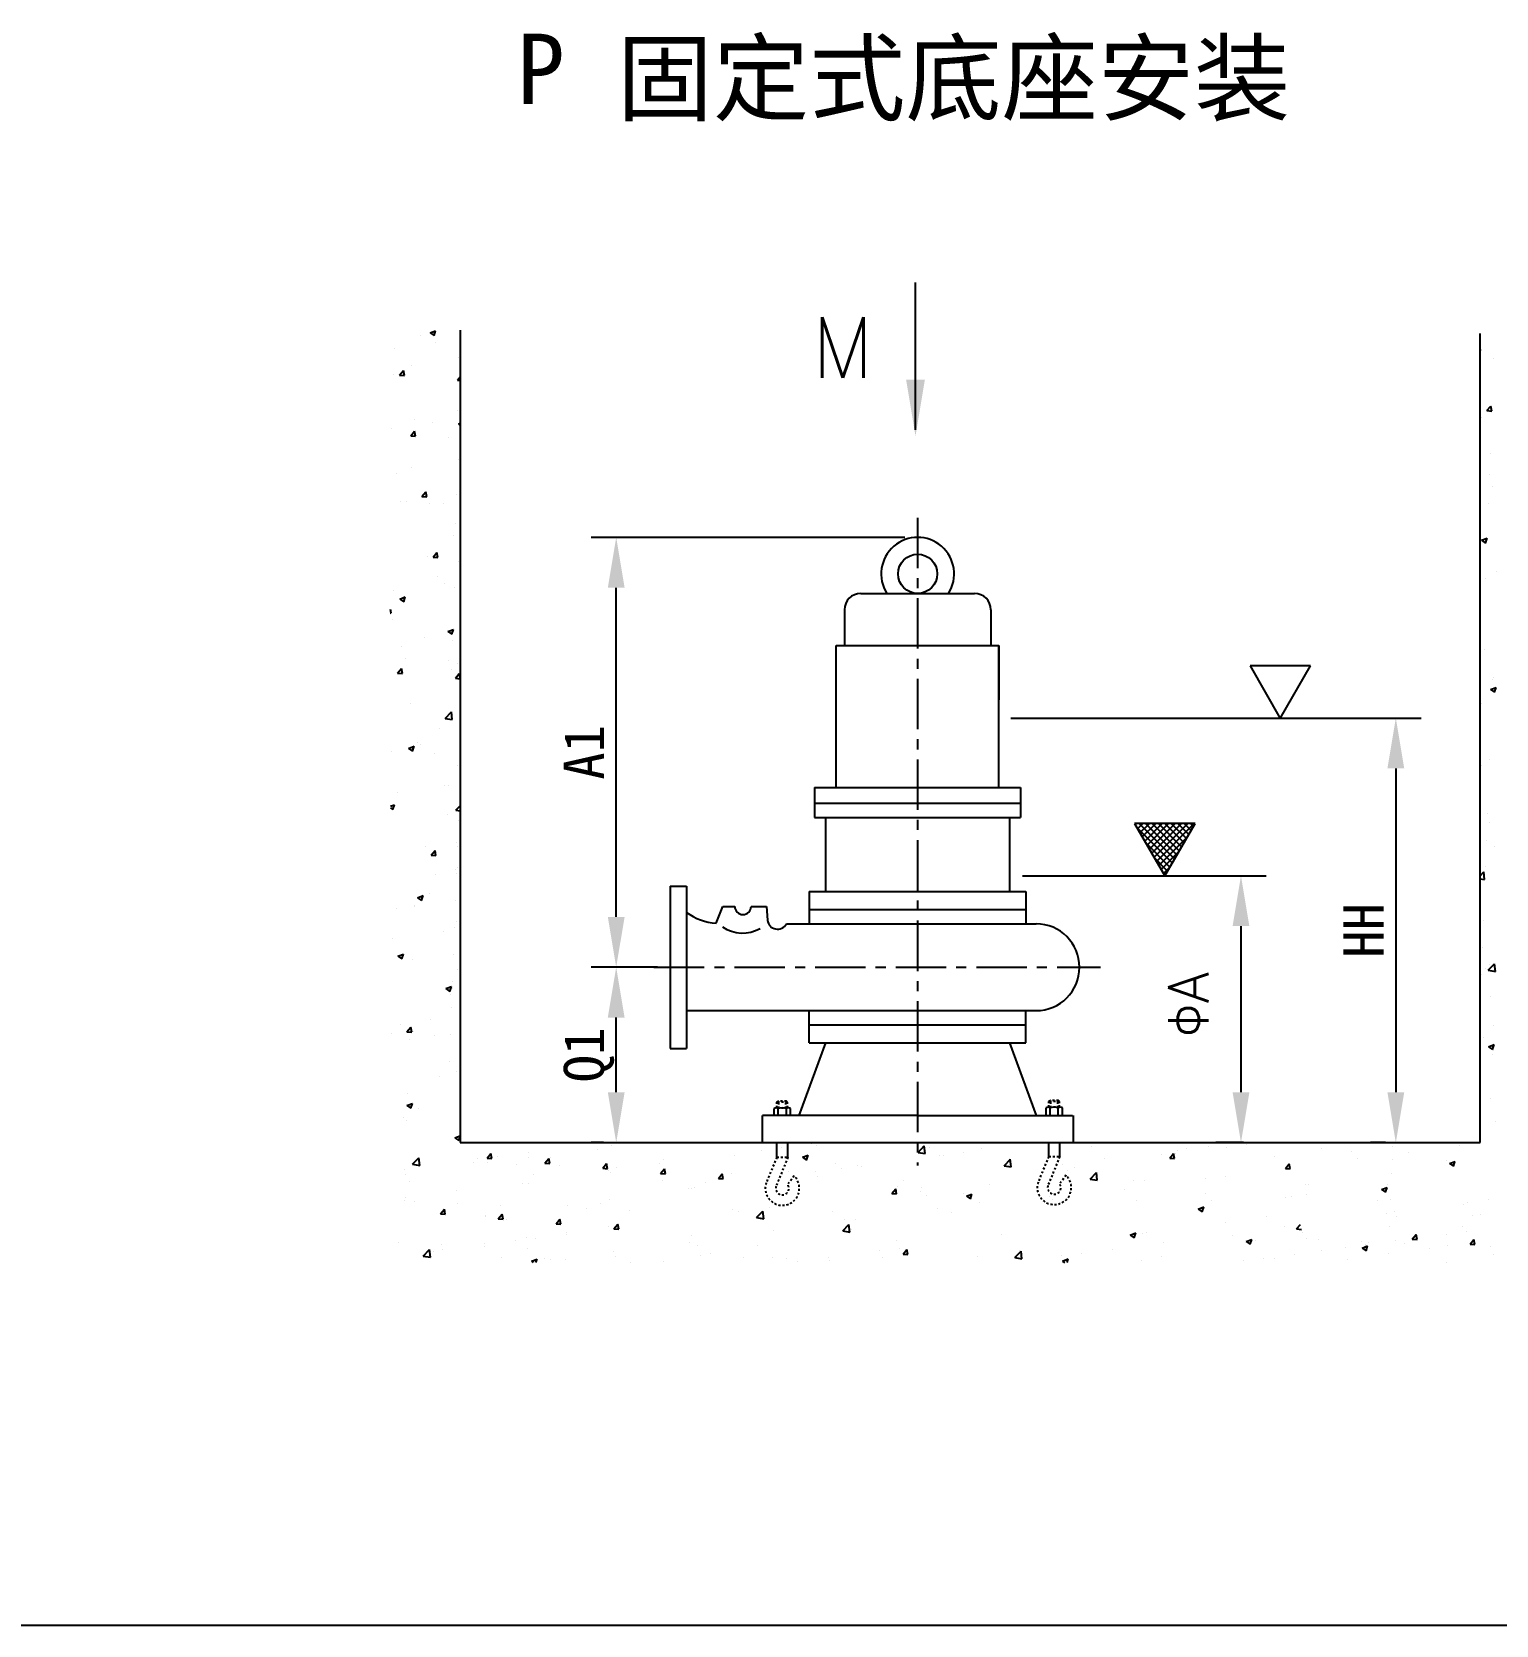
# Model space of a CAD drawing. Extents: x 1620 to 2878, y -792 to 791.
# Drawn here: x 1723.4 to 1796, y 343.7 to 422.8 of the extents above; entities that cross this region are included whole.
import ezdxf
from ezdxf.enums import TextEntityAlignment as Align

# ---------------------------------------------------------------- set-up
doc = ezdxf.new("R2010")
doc.units = 0
doc.header["$MEASUREMENT"] = 0
doc.linetypes.add('CENTERX2', pattern=[4, 2.5, -0.5, 0.5, -0.5])
doc.linetypes.add('DASHEDX2', pattern=[1.5, 1, -0.5])
doc.layers.get('0').update_dxf_attribs({"linetype": 'CONTINUOUS'})
doc.layers.get('DEFPOINTS').update_dxf_attribs({"linetype": 'CONTINUOUS'})
for name, color, linetype in [('1', 7, 'CONTINUOUS'), ('2', 1, 'CONTINUOUS'), ('3', 2, 'DASHEDX2'), ('5', 4, 'CENTERX2'), ('7', 1, 'CONTINUOUS')]:
    doc.layers.add(name, color=color, linetype=linetype)
doc.styles.add('HZTXT', font='txt.shx', dxfattribs={"bigfont": 'hztxt.shx'})
doc.styles.get("Standard").update_dxf_attribs({"font": 'SimSun.ttf', "width": 0.6})
doc.dimstyles.get("Standard").update_dxf_attribs({"dimtxt": 0.18, "dimasz": 0.18, "dimexe": 0.18, "dimexo": 0.0625, "dimgap": 0.09, "dimtad": 0, "dimtih": 1, "dimtoh": 1, "dimdec": 4, "dimzin": 0, "dimdsep": 46, "dimtxsty": 'Standard', "dimcen": 0.09, "dimadec": 0, "dimazin": 0, "dimtfac": 1, "dimtdec": 4, "dimtofl": 0, "dimtmove": 0, "dimatfit": 3, "dimfxl": 0, "dimtolj": 1, "dimtzin": 0, "dimarcsym": 0})

# ---------------------------------------------------------------- blocks, each defined once
blk = doc.blocks.new('A$C300C200E')
at = {"layer": '3', "color": 2, "linetype": 'Continuous'}
for p, q in [((8.5, 88.7), (8.5, 95.6)), ((12.5, 88.7), (12.5, 95.6)), ((20.5, 88.7), (20.5, 95.6)), ((24.5, 88.7), (24.5, 95.6)), ((278.4, 89.4), (278.4, 96.3)), ((282.4, 89.4), (282.4, 96.3)), ((290.4, 89.4), (290.4, 96.3)), ((294.4, 89.4), (294.4, 96.3))]:
    blk.add_line(p, q, dxfattribs=at)
at = {"layer": '3', "color": 2}
for p, q in [((11.2, 101.8), (12.4, 103)), ((21.8, 101.8), (11.2, 101.8)), ((11.2, 96.1), (11.2, 101.8)), ((21.8, 96.1), (11.2, 96.1)), ((20.6, 103), (12.4, 103)), ((13.1, 95.7), (13.1, 103)), ((20, 95.7), (20, 103)), ((21.8, 101.8), (20.6, 103)), ((21.8, 96.1), (21.8, 101.8)), ((281.1, 102.5), (282.3, 103.7)), ((291.7, 102.5), (281.1, 102.5)), ((281.1, 96.8), (281.1, 102.5)), ((291.7, 96.8), (281.1, 96.8)), ((290.5, 103.7), (282.3, 103.7)), ((282.9, 96.4), (282.9, 103.7)), ((289.8, 96.4), (289.8, 103.7)), ((291.7, 102.5), (290.5, 103.7)), ((291.7, 96.8), (291.7, 102.5))]:
    blk.add_line(p, q, dxfattribs=at)
at = {"layer": '3', "color": 2, "linetype": 'Continuous', "ltscale": 0.5}
for p, q in [((11.1, 47.2), (11.1, 61.8)), ((22, 47.2), (22, 61.8)), ((280.9, 47.9), (280.9, 62.5)), ((291.8, 47.9), (291.8, 62.5))]:
    blk.add_line(p, q, dxfattribs=at)
at = {"layer": '3', "color": 2, "ltscale": 0.5}
for p, q in [((280.9, 47.9), (270.3, 22.4)), ((291.8, 47.9), (280.1, 19.2)), ((280.9, 47.9), (291.8, 47.9)), ((11.1, 47.2), (0.4, 21.7)), ((22, 47.2), (10.3, 18.5)), ((11.1, 47.2), (22, 47.2)), ((28.2, 28.7), (21.9, 20.2)), ((298, 29.4), (291.8, 20.9))]:
    blk.add_line(p, q, dxfattribs=at)
at = {"layer": '3', "color": 2, "linetype": 'Continuous'}
for centre, radius, start, end in [((10.5, 92.5), 3.68, 57.1328, 122.8672), ((16.5, 82.4), 13.8, 73, 107), ((22.5, 92.5), 3.68, 57.1328, 122.8672), ((280.4, 93.2), 3.68, 57.1328, 122.8672), ((286.4, 83.1), 13.8, 73, 107), ((292.4, 93.2), 3.68, 57.1328, 122.8672)]:
    blk.add_arc(centre, radius, start, end, dxfattribs=at)
at = {"layer": '3', "color": 2, "ltscale": 0.5}
for centre, radius, end in [((16.5, 16.4), 16.9, 46.4582), ((16.5, 16.4), 6.57, 35.0438), ((286.4, 17.1), 16.9, 46.4582), ((286.4, 17.1), 6.57, 35.0438)]:
    blk.add_arc(centre, radius, 161.8693, end, dxfattribs=at)
blk = doc.blocks.new('*D367')
at = {"layer": '2', "color": 0, "lineweight": -2}
for p, q in [((1766.708, 397.719), (1751.13, 397.719)), ((1752.38, 378.883), (1752.38, 395.219)), ((1754.434, 376.383), (1751.13, 376.383))]:
    blk.add_line(p, q, dxfattribs=at)
at = {"layer": '2', "color": 0}
for points in [[(1751.963, 395.219), (1752.797, 395.219), (1752.38, 397.719)], [(1751.963, 378.883), (1752.797, 378.883), (1752.38, 376.383)]]:
    blk.add_solid(points, dxfattribs=at)
at = {"layer": 'DEFPOINTS', "color": 0}
for p in [(1752.38, 397.719), (1767.333, 397.719), (1755.059, 376.383)]:
    blk.add_point(p, dxfattribs=at)
blk = doc.blocks.new('*D368')
at = {"layer": '2', "color": 0, "lineweight": -2}
for p, q in [((1753.628, 376.383), (1751.13, 376.383)), ((1752.38, 370.179), (1752.38, 373.883)), ((1751.755, 367.679), (1751.13, 367.679))]:
    blk.add_line(p, q, dxfattribs=at)
at = {"layer": '2', "color": 0}
for points in [[(1751.963, 373.883), (1752.797, 373.883), (1752.38, 376.383)], [(1751.963, 370.179), (1752.797, 370.179), (1752.38, 367.679)]]:
    blk.add_solid(points, dxfattribs=at)
at = {"layer": 'DEFPOINTS', "color": 0}
for p in [(1752.38, 376.383), (1754.253, 376.383), (1752.38, 367.679)]:
    blk.add_point(p, dxfattribs=at)
blk = doc.blocks.new('A$C3E72475A')
at = {"layer": '2'}
h = blk.add_hatch(dxfattribs=at)
h.set_pattern_fill('ANSI37', color=256, scale=36, style=0)
h.set_pattern_definition([(45, (2024.0684, 8012.158), (-3.1819805, 3.1819805), []), (135, (2024.0684, 8012.158), (-3.1819805, -3.1819805), [])])
h.paths.add_polyline_path([(60, 52), (0, 52), (30, 0)])
for p, q in [((60, 52), (0, 52)), ((0, 52), (30, 0)), ((30, 0), (60, 52))]:
    blk.add_line(p, q, dxfattribs=at)
blk = doc.blocks.new('A$C0EF043DF')
at = {"layer": '7'}
blk.add_blockref('A$C3E72475A', (0, 0), dxfattribs=at)
blk = doc.blocks.new('A$C2C7963D8')
at = {"layer": '7'}
blk.add_blockref('A$C0EF043DF', (0, 0), dxfattribs=at)
blk = doc.blocks.new('*D369')
at = {"layer": '2', "color": 0, "lineweight": -2}
for p, q in [((1771.958, 388.748), (1792.316, 388.748)), ((1791.066, 386.248), (1791.066, 370.179)), ((1790.554, 367.679), (1789.816, 367.679))]:
    blk.add_line(p, q, dxfattribs=at)
at = {"layer": '2', "color": 0}
for points in [[(1790.649, 386.248), (1791.483, 386.248), (1791.066, 388.748)], [(1790.649, 370.179), (1791.483, 370.179), (1791.066, 367.679)]]:
    blk.add_solid(points, dxfattribs=at)
at = {"layer": 'DEFPOINTS', "color": 0}
for p in [(1771.333, 388.748), (1791.066, 367.679), (1791.179, 367.679)]:
    blk.add_point(p, dxfattribs=at)
blk = doc.blocks.new('*D370')
at = {"layer": '2', "color": 0, "lineweight": -2}
for p, q in [((1772.549, 380.924), (1784.632, 380.924)), ((1783.382, 378.424), (1783.382, 370.179)), ((1783.506, 367.679), (1782.132, 367.679))]:
    blk.add_line(p, q, dxfattribs=at)
at = {"layer": '2', "color": 0}
for points in [[(1782.965, 378.424), (1783.799, 378.424), (1783.382, 380.924)], [(1782.965, 370.179), (1783.799, 370.179), (1783.382, 367.679)]]:
    blk.add_solid(points, dxfattribs=at)
at = {"layer": 'DEFPOINTS', "color": 0}
for p in [(1771.924, 380.924), (1783.382, 367.679), (1784.131, 367.679)]:
    blk.add_point(p, dxfattribs=at)
blk = doc.blocks.new('A$C64E24ADA')
at = {"layer": '1', "color": 7}
for p, q in [((8.11, 25.98), (64.9, 25.98)), ((0, 17.87), (0, 0)), ((73.01, 17.87), (73.01, 0))]:
    blk.add_line(p, q, dxfattribs=at)
blk.add_circle((36.51, 35.77), 9.79, dxfattribs=at)
for centre, radius, start, end in [((36.51, 35.77), 18.18, 327.43345, 212.56655), ((8.11, 17.87), 8.11, 90, 180), ((64.9, 17.87), 8.11, 360, 90)]:
    blk.add_arc(centre, radius, start, end, dxfattribs=at)

msp = doc.modelspace()

# ---------------------------------------------------------------- linework, layer by layer
msp.add_line((1619.57085, 343.72929), (1916.57085, 343.72929))
at = {"layer": '1'}
for p, q in [((1742.67489, 407.74986), (1742.67489, 407.74986)), ((1743.14073, 407.86925), (1743.4208, 407.97676)), ((1743.14073, 407.86925), (1743.3397, 407.73504)), ((1743.33953, 407.73505), (1743.42064, 407.97676)), ((1743.40847, 407.39948), (1743.40847, 407.39948)), ((1741.35472, 407.11784), (1741.35472, 407.11784)), ((1744.55514, 406.65263), (1744.55514, 406.65263)), ((1795.26859, 406.99725), (1795.24795, 407.10915)), ((1795.24795, 406.9991), (1795.26875, 406.99728)), ((1795.90631, 406.61011), (1795.90631, 406.61011)), ((1741.30608, 405.78626), (1741.30608, 405.78626)), ((1741.6279, 405.76982), (1741.82074, 405.99964)), ((1741.6279, 405.76982), (1741.86699, 405.74891)), ((1741.86683, 405.74891), (1741.82058, 405.99965)), ((1742.22239, 406.25221), (1742.22239, 406.25221)), ((1744.49694, 405.51882), (1744.63748, 405.6863)), ((1744.49694, 405.51882), (1744.63748, 405.50652)), ((1795.58467, 404.00943), (1795.77751, 404.23924)), ((1795.82359, 403.98848), (1795.77734, 404.23921)), ((1742.37575, 403.5737), (1742.37575, 403.5737)), ((1743.26255, 403.40475), (1743.26255, 403.40475)), ((1744.52733, 404.0295), (1744.52733, 404.0295)), ((1744.5551, 403.35817), (1744.63748, 403.3898)), ((1744.5551, 403.35817), (1744.63748, 403.3026)), ((1795.31669, 403.65426), (1795.31669, 403.65426)), ((1795.58467, 404.00943), (1795.82376, 403.98851)), ((1741.2088, 403.12311), (1741.2088, 403.12311)), ((1742.18291, 402.76106), (1742.37574, 402.99087)), ((1742.18291, 402.76106), (1742.42199, 402.74014)), ((1742.42183, 402.74015), (1742.37558, 402.99088)), ((1744.05842, 402.66243), (1744.05842, 402.66243)), ((1795.77428, 401.86424), (1795.77428, 401.86424)), ((1742.2106, 401.18704), (1742.2106, 401.18704)), ((1744.54334, 401.58746), (1744.54334, 401.58746)), ((1741.49122, 400.88534), (1741.49122, 400.88534)), ((1795.73833, 400.83155), (1795.73833, 400.83155)), ((1795.84014, 400.26637), (1795.84014, 400.26637)), ((1741.66069, 399.50521), (1741.66069, 399.50521)), ((1741.95387, 399.50714), (1741.95387, 399.50714)), ((1742.73791, 399.75229), (1742.93075, 399.9821)), ((1742.73791, 399.75229), (1742.977, 399.73137)), ((1742.97683, 399.73138), (1742.93058, 399.98211)), ((1742.95258, 399.95229), (1742.95258, 399.95229)), ((1743.11663, 399.41003), (1743.11663, 399.41003)), ((1743.79597, 399.41499), (1743.79597, 399.41499)), ((1744.48007, 399.83972), (1744.48007, 399.83972)), ((1795.68741, 399.38573), (1795.68741, 399.38573)), ((1744.29207, 397.82883), (1744.29207, 397.82883)), ((1744.42915, 398.3939), (1744.42915, 398.3939)), ((1795.31849, 397.57441), (1795.59857, 397.68192)), ((1795.31849, 397.57441), (1795.51746, 397.44021)), ((1795.51729, 397.44017), (1795.5984, 397.68189)), ((1743.01935, 396.74688), (1743.01935, 396.74688)), ((1743.29292, 396.74352), (1743.48575, 396.97333)), ((1743.29292, 396.74352), (1743.532, 396.7226)), ((1743.37687, 396.81626), (1743.37687, 396.81626)), ((1743.53183, 396.72261), (1743.48558, 396.97334)), ((1744.53155, 396.5223), (1744.53155, 396.5223)), ((1743.51313, 395.78485), (1743.51313, 395.78485)), ((1743.83952, 395.43805), (1743.83952, 395.43805)), ((1795.53902, 395.66357), (1795.53902, 395.66357)), ((1796.03925, 396.01438), (1796.03925, 396.01438)), ((1741.32323, 395.10678), (1741.32323, 395.10678)), ((1741.63531, 394.65637), (1741.91539, 394.76388)), ((1741.63531, 394.65637), (1741.83428, 394.52216)), ((1741.83411, 394.52217), (1741.91521, 394.76389)), ((1744.35652, 395.24755), (1744.35652, 395.24755)), ((1741.2178, 393.96485), (1741.18702, 394.1317)), ((1741.18702, 393.96755), (1741.21797, 393.96484)), ((1741.27232, 393.66096), (1741.27232, 393.66096)), ((1744.02294, 393.0459), (1744.30301, 393.15341)), ((1744.02294, 393.0459), (1744.22191, 392.91169)), ((1744.22173, 392.91169), (1744.30284, 393.15341)), ((1741.73497, 392.28276), (1741.73497, 392.28276)), ((1742.87343, 392.75215), (1742.87343, 392.75215)), ((1744.26117, 392.61534), (1744.26117, 392.61534)), ((1741.93838, 391.70763), (1741.93838, 391.70763)), ((1744.07367, 391.61742), (1744.07367, 391.61742)), ((1744.51975, 391.45713), (1744.51975, 391.45713)), ((1795.46851, 392.16136), (1795.46851, 392.16136)), ((1741.53389, 390.97699), (1741.72672, 391.2068)), ((1741.53389, 390.97699), (1741.77297, 390.95607)), ((1741.7728, 390.95608), (1741.72655, 391.20681)), ((1744.21025, 391.16953), (1744.21025, 391.16953)), ((1744.40293, 390.72598), (1744.59576, 390.95579)), ((1744.40293, 390.72598), (1744.63748, 390.70546)), ((1744.63748, 390.7287), (1744.59559, 390.9558)), ((1795.84469, 390.68808), (1795.84469, 390.68808)), ((1795.93116, 390.78315), (1795.93116, 390.78315)), ((1795.7596, 390.16274), (1796.03967, 390.27025)), ((1795.7596, 390.16274), (1795.95857, 390.02853)), ((1795.81655, 390.13604), (1795.81655, 390.13604)), ((1795.95839, 390.0285), (1796.0395, 390.27021)), ((1742.15661, 389.46005), (1742.15661, 389.46005)), ((1795.32063, 389.45215), (1795.32063, 389.45215)), ((1743.89064, 388.73578), (1744.20219, 389.06049)), ((1743.89064, 388.73578), (1744.24639, 388.68061)), ((1744.24621, 388.68064), (1744.20201, 389.06052)), ((1742.49893, 387.5402), (1742.49893, 387.5402)), ((1743.62062, 388.21368), (1743.62062, 388.21368)), ((1741.20703, 387.09312), (1741.20703, 387.09312)), ((1742.07642, 387.24469), (1742.35649, 387.35221)), ((1742.07642, 387.24469), (1742.27539, 387.11049)), ((1742.27521, 387.1105), (1742.35631, 387.35221)), ((1742.67887, 387.42585), (1742.67887, 387.42585)), ((1743.34232, 387.0029), (1743.34232, 387.0029)), ((1744.63422, 387.44998), (1744.63422, 387.44998)), ((1744.50796, 386.39197), (1744.50796, 386.39197)), ((1795.30053, 386.38279), (1795.30053, 386.38279)), ((1795.69878, 386.69335), (1795.69878, 386.69335)), ((1743.83841, 385.41674), (1743.83841, 385.41674)), ((1744.04226, 385.39096), (1744.04226, 385.39096)), ((1741.18702, 384.37629), (1741.38323, 384.4516)), ((1741.30194, 384.2099), (1741.38305, 384.45161)), ((1741.51606, 385.05838), (1741.51606, 385.05838)), ((1744.42096, 384.17723), (1744.63748, 384.4029)), ((1744.60202, 385.01877), (1744.60202, 385.01877)), ((1795.24961, 384.93698), (1795.24961, 384.93698)), ((1741.18702, 384.28753), (1741.30212, 384.20989)), ((1743.99135, 383.94515), (1743.99135, 383.94515)), ((1744.42096, 384.17723), (1744.63748, 384.14365)), ((1744.55338, 383.6872), (1744.55338, 383.6872)), ((1795.6015, 384.0302), (1795.6015, 384.0302)), ((1795.71226, 383.55878), (1795.71226, 383.55878)), ((1742.93907, 382.3675), (1742.93907, 382.3675)), ((1743.1989, 381.95068), (1743.39174, 382.1805)), ((1743.43781, 381.92977), (1743.39156, 382.1805)), ((1744.454, 382.56694), (1744.454, 382.56694)), ((1744.50474, 382.35562), (1744.50474, 382.35562)), ((1795.55286, 382.69863), (1795.55286, 382.69863)), ((1795.95811, 382.39237), (1795.95811, 382.39237)), ((1743.1989, 381.95068), (1743.43799, 381.92977)), ((1744.39895, 381.24931), (1744.39895, 381.24931)), ((1744.49617, 381.3268), (1744.49617, 381.3268)), ((1795.50422, 381.36705), (1795.50422, 381.36705)), ((1743.40172, 380.9893), (1743.40172, 380.9893)), ((1744.4561, 381.02405), (1744.4561, 381.02405)), ((1795.24795, 380.92608), (1795.42976, 381.11557)), ((1795.24795, 380.77075), (1795.47396, 380.73569)), ((1795.47377, 380.7357), (1795.42958, 381.11558)), ((1742.51752, 379.83302), (1742.7976, 379.94053)), ((1742.51752, 379.83302), (1742.71649, 379.69881)), ((1742.71631, 379.69882), (1742.79741, 379.94054)), ((1743.12188, 380.04812), (1743.12188, 380.04812)), ((1744.40746, 379.69247), (1744.40746, 379.69247)), ((1741.48472, 379.29555), (1741.48472, 379.29555)), ((1742.34944, 379.41165), (1742.34944, 379.41165)), ((1742.38704, 379.4364), (1742.38704, 379.4364)), ((1743.82336, 378.16659), (1743.82336, 378.16659)), ((1744.35882, 378.3609), (1744.35882, 378.3609)), ((1744.46341, 378.66803), (1744.46341, 378.66803)), ((1795.40694, 378.7039), (1795.40694, 378.7039)), ((1741.29716, 377.834), (1741.29716, 377.834)), ((1795.3583, 377.37232), (1795.3583, 377.37232)), ((1741.54426, 376.93242), (1741.82434, 377.03993)), ((1741.54426, 376.93242), (1741.74323, 376.79821)), ((1741.74304, 376.79822), (1741.82415, 377.03994)), ((1742.28976, 376.77325), (1742.28976, 376.77325)), ((1744.31019, 377.02932), (1744.31019, 377.02932)), ((1795.64853, 376.23232), (1795.96008, 376.55702)), ((1795.71036, 376.50276), (1795.71036, 376.50276)), ((1796.00408, 376.17715), (1795.95989, 376.55702)), ((1744.26155, 375.69774), (1744.26155, 375.69774)), ((1744.48437, 376.26164), (1744.48437, 376.26164)), ((1795.30966, 376.04075), (1795.30966, 376.04075)), ((1795.49335, 376.3344), (1795.49335, 376.3344)), ((1795.64853, 376.23232), (1796.00427, 376.17714)), ((1743.93189, 375.32194), (1744.21196, 375.42945)), ((1743.93189, 375.32194), (1744.13086, 375.18774)), ((1744.13067, 375.18774), (1744.21178, 375.42946)), ((1744.18056, 375.03789), (1744.18056, 375.03789)), ((1744.23509, 375.34257), (1744.23509, 375.34257)), ((1795.78116, 374.94055), (1795.78116, 374.94055)), ((1744.21291, 374.36617), (1744.21291, 374.36617)), ((1795.26102, 374.70917), (1795.26102, 374.70917)), ((1741.66789, 373.56548), (1741.66789, 373.56548)), ((1741.99488, 373.17539), (1742.18772, 373.4052)), ((1742.23378, 373.15448), (1742.18753, 373.40521)), ((1743.18281, 373.76492), (1743.18281, 373.76492)), ((1795.915, 373.51168), (1795.915, 373.51168)), ((1741.24946, 373.09487), (1741.24946, 373.09487)), ((1741.99488, 373.17539), (1742.23397, 373.15447)), ((1742.14384, 372.77852), (1742.14384, 372.77852)), ((1742.30498, 373.18271), (1742.30498, 373.18271)), ((1743.38475, 373.00465), (1743.38475, 373.00465)), ((1744.16427, 373.03459), (1744.16427, 373.03459)), ((1795.42751, 372.87262), (1795.42751, 372.87262)), ((1795.66855, 372.43878), (1795.94862, 372.54629)), ((1795.86733, 372.30454), (1795.94843, 372.54626)), ((1744.11563, 371.70302), (1744.11563, 371.70302)), ((1795.66855, 372.43878), (1795.86752, 372.30458)), ((1795.86408, 372.06587), (1795.86408, 372.06587)), ((1795.93452, 372.26204), (1795.93452, 372.26204)), ((1743.60446, 370.94221), (1743.60446, 370.94221)), ((1744.47258, 371.19647), (1744.47258, 371.19647)), ((1744.60582, 371.07404), (1744.60582, 371.07404)), ((1742.04656, 370.11537), (1742.04656, 370.11537)), ((1741.98537, 369.52074), (1742.26544, 369.62825)), ((1741.98537, 369.52074), (1742.18434, 369.38654)), ((1742.18414, 369.38654), (1742.26525, 369.62826)), ((1742.55218, 369.36456), (1742.55218, 369.36456)), ((1795.76937, 369.87538), (1795.76937, 369.87538)), ((1741.81001, 368.92744), (1741.81001, 368.92744)), ((1741.99792, 368.78379), (1741.99792, 368.78379)), ((1795.27445, 369.11002), (1795.27445, 369.11002)), ((1795.98806, 368.70519), (1795.98806, 368.70519)), ((1744.37299, 367.91027), (1744.63748, 368.01179)), ((1744.37299, 367.91027), (1744.57196, 367.77606)), ((1744.57177, 367.77607), (1744.63748, 367.97191)), ((1744.62593, 368.51796), (1744.62593, 368.51796)), ((1745.97393, 366.90684), (1746.16677, 367.13665)), ((1746.21282, 366.88593), (1746.16657, 367.13666)), ((1746.49147, 367.00495), (1746.49147, 367.00495)), ((1748.0064, 367.2044), (1748.0064, 367.2044)), ((1748.05236, 366.95826), (1748.05236, 366.95826)), ((1751.45901, 367.33257), (1751.45901, 367.33257)), ((1751.53396, 367.66881), (1751.53396, 367.66881)), ((1752.15034, 367.51424), (1752.15034, 367.51424)), ((1758.25342, 367.02029), (1758.25342, 367.02029)), ((1759.41571, 367.65556), (1759.41571, 367.65556)), ((1759.5653, 367.28704), (1759.5653, 367.28704)), ((1760.30717, 367.30193), (1760.30717, 367.30193)), ((1760.56666, 367.41888), (1760.56666, 367.41888)), ((1761.61855, 366.94921), (1761.89862, 367.05672)), ((1761.61855, 366.94921), (1761.81752, 366.81501)), ((1761.81732, 366.815), (1761.89843, 367.05672)), ((1762.08159, 367.61832), (1762.08159, 367.61832)), ((1762.32759, 367.55801), (1762.32759, 367.55801)), ((1767.35673, 367.1912), (1767.66828, 367.5159)), ((1767.35673, 367.1912), (1767.71247, 367.13602)), ((1767.71227, 367.13605), (1767.66808, 367.51593)), ((1767.94158, 367.457), (1767.94158, 367.457)), ((1768.43067, 367.06405), (1768.43067, 367.06405)), ((1768.598, 367.03711), (1768.598, 367.03711)), ((1769.59936, 367.16894), (1769.59936, 367.16894)), ((1770.50822, 367.36396), (1770.50822, 367.36396)), ((1772.56197, 367.6456), (1772.56197, 367.6456)), ((1775.97464, 367.48393), (1775.97464, 367.48393)), ((1779.44016, 367.07244), (1779.44016, 367.07244)), ((1779.84741, 366.90351), (1780.04025, 367.13332)), ((1780.08631, 366.88257), (1780.04006, 367.1333)), ((1780.14699, 367.11845), (1780.14699, 367.11845)), ((1780.24522, 367.30349), (1780.24522, 367.30349)), ((1780.68547, 367.40772), (1780.68547, 367.40772)), ((1781.7729, 367.47286), (1781.7729, 367.47286)), ((1782.67319, 367.45103), (1782.67319, 367.45103)), ((1783.67455, 367.58286), (1783.67455, 367.58286)), ((1785.06411, 366.99501), (1785.06411, 366.99501)), ((1787.39685, 367.39543), (1787.39685, 367.39543)), ((1788.8661, 367.21367), (1788.8661, 367.21367)), ((1790.91985, 367.49532), (1790.91985, 367.49532)), ((1791.70589, 367.2011), (1791.70589, 367.2011)), ((1794.22217, 367.53237), (1794.22217, 367.53237)), ((1741.87446, 366.34616), (1741.87446, 366.34616)), ((1742.27326, 366.6051), (1742.58481, 366.92981)), ((1742.27326, 366.6051), (1742.629, 366.54993)), ((1742.62881, 366.54997), (1742.58461, 366.92985)), ((1745.30165, 366.70302), (1745.30165, 366.70302)), ((1745.49011, 366.87312), (1745.49011, 366.87312)), ((1745.97393, 366.90684), (1746.21302, 366.88592)), ((1745.99862, 366.67662), (1745.99862, 366.67662)), ((1747.43694, 366.6128), (1747.43694, 366.6128)), ((1748.84297, 366.65583), (1749.03581, 366.88565)), ((1748.84297, 366.65583), (1749.08206, 366.63492)), ((1749.08186, 366.63492), (1749.03561, 366.88565)), ((1749.12627, 366.93215), (1749.12627, 366.93215)), ((1749.57223, 366.52258), (1749.57223, 366.52258)), ((1751.70752, 366.43236), (1751.70752, 366.43236)), ((1751.71201, 366.40482), (1751.90485, 366.63464)), ((1751.71201, 366.40482), (1751.9511, 366.38391)), ((1751.9509, 366.38391), (1751.90465, 366.63464)), ((1751.99661, 366.29061), (1751.99661, 366.29061)), ((1752.1017, 366.18267), (1752.1017, 366.18267)), ((1752.41748, 366.4543), (1752.41748, 366.4543)), ((1754.52281, 366.62319), (1754.52281, 366.62319)), ((1754.58105, 366.15382), (1754.77389, 366.38363)), ((1754.58105, 366.15382), (1754.82014, 366.1329)), ((1754.75022, 366.85472), (1754.75022, 366.85472)), ((1754.81995, 366.1329), (1754.77369, 366.38363)), ((1758.11338, 366.1617), (1758.11338, 366.1617)), ((1760.94335, 366.25574), (1760.94335, 366.25574)), ((1762.27895, 366.22643), (1762.27895, 366.22643)), ((1763.27609, 366.65616), (1763.27609, 366.65616)), ((1763.55551, 366.37325), (1763.55551, 366.37325)), ((1764.3565, 366.52634), (1764.3565, 366.52634)), ((1764.55687, 366.50509), (1764.55687, 366.50509)), ((1771.62569, 366.52912), (1771.93724, 366.85383)), ((1771.62569, 366.52912), (1771.98144, 366.47395)), ((1771.98124, 366.47397), (1771.93705, 366.85385)), ((1774.53375, 366.5701), (1774.53375, 366.5701)), ((1774.77467, 366.2716), (1774.77467, 366.2716)), ((1775.1045, 366.4546), (1775.1045, 366.4546)), ((1775.89465, 365.86705), (1776.20621, 366.19175)), ((1776.2502, 365.81189), (1776.20601, 366.19177)), ((1776.6113, 366.87001), (1776.6113, 366.87001)), ((1779.84741, 366.90351), (1780.0865, 366.88259)), ((1785.5855, 366.40149), (1785.77833, 366.6313)), ((1785.5855, 366.40149), (1785.82458, 366.38057)), ((1785.82439, 366.38055), (1785.77814, 366.63128)), ((1789.17969, 366.86852), (1789.17969, 366.86852)), ((1790.87121, 366.16374), (1790.87121, 366.16374)), ((1790.92167, 366.85239), (1790.92167, 366.85239)), ((1793.58998, 366.79645), (1793.58998, 366.79645)), ((1793.72203, 366.63758), (1794.0021, 366.74509)), ((1793.72203, 366.63758), (1793.921, 366.50338)), ((1793.9208, 366.50335), (1794.0019, 366.74506)), ((1741.90064, 366.12064), (1741.90064, 366.12064)), ((1742.12804, 365.73089), (1742.12804, 365.73089)), ((1747.75199, 365.65346), (1747.75199, 365.65346)), ((1748.00372, 365.62669), (1748.00372, 365.62669)), ((1748.28033, 366.0755), (1748.28033, 366.0755)), ((1754.6862, 365.80484), (1754.6862, 365.80484)), ((1755.98682, 365.37682), (1755.98682, 365.37682)), ((1756.12723, 365.38881), (1756.12723, 365.38881)), ((1756.27786, 365.4549), (1756.27786, 365.4549)), ((1756.82149, 365.71462), (1756.82149, 365.71462)), ((1757.45009, 365.90281), (1757.64293, 366.13262)), ((1757.45009, 365.90281), (1757.68918, 365.88189)), ((1757.68899, 365.88189), (1757.64274, 366.13262)), ((1762.38396, 365.98126), (1762.38396, 365.98126)), ((1766.05722, 365.14978), (1766.25005, 365.37959)), ((1766.29611, 365.12885), (1766.24986, 365.37958)), ((1766.36161, 365.4764), (1766.36161, 365.4764)), ((1766.65454, 365.80082), (1766.65454, 365.80082)), ((1767.54572, 365.45946), (1767.54572, 365.45946)), ((1770.92512, 365.62038), (1770.92512, 365.62038)), ((1775.89465, 365.86705), (1776.2504, 365.81187)), ((1778.06587, 365.79375), (1778.06587, 365.79375)), ((1778.61641, 365.82007), (1778.61641, 365.82007)), ((1781.62091, 365.87339), (1781.62091, 365.87339)), ((1782.62227, 366.00522), (1782.62227, 366.00522)), ((1786.59174, 365.59519), (1786.59174, 365.59519)), ((1786.73992, 365.58219), (1786.73992, 365.58219)), ((1790.36114, 365.34746), (1790.64121, 365.45497)), ((1790.55991, 365.21322), (1790.64101, 365.45494)), ((1790.65361, 365.62345), (1790.65361, 365.62345)), ((1741.852, 364.78907), (1741.852, 364.78907)), ((1741.91163, 364.9629), (1741.91163, 364.9629)), ((1742.37055, 364.76), (1742.37055, 364.76)), ((1744.43784, 365.29548), (1744.43784, 365.29548)), ((1744.50584, 364.66978), (1744.50584, 364.66978)), ((1746.64113, 364.57956), (1746.64113, 364.57956)), ((1751.61237, 364.65406), (1751.61237, 364.65406)), ((1752.05306, 364.85109), (1752.05306, 364.85109)), ((1766.05722, 365.14978), (1766.2963, 365.12886)), ((1767.49794, 365.26352), (1767.49794, 365.26352)), ((1767.77643, 365.07034), (1767.77643, 365.07034)), ((1769.63323, 365.1733), (1769.63323, 365.1733)), ((1769.75469, 365.01839), (1770.03477, 365.1259)), ((1769.75469, 365.01839), (1769.95366, 364.88418)), ((1769.95347, 364.88417), (1770.03457, 365.12588)), ((1770.41094, 364.70081), (1770.41094, 364.70081)), ((1773.40038, 364.99291), (1773.40038, 364.99291)), ((1773.9038, 364.99286), (1773.9038, 364.99286)), ((1774.05222, 364.87695), (1774.05222, 364.87695)), ((1777.57978, 365.34136), (1777.57978, 365.34136)), ((1778.17438, 364.81243), (1778.17438, 364.81243)), ((1781.60157, 365.16929), (1781.60157, 365.16929)), ((1781.92626, 364.79435), (1781.92626, 364.79435)), ((1785.61112, 364.95959), (1785.61112, 364.95959)), ((1785.87215, 364.98885), (1785.87215, 364.98885)), ((1786.61248, 365.09143), (1786.61248, 365.09143)), ((1790.14273, 364.80841), (1790.14273, 364.80841)), ((1790.36114, 365.34746), (1790.56011, 365.21325)), ((1790.82257, 364.83217), (1790.82257, 364.83217)), ((1794.41331, 364.62797), (1794.41331, 364.62797)), ((1794.64382, 364.70966), (1794.64382, 364.70966)), ((1795.64518, 364.84149), (1795.64518, 364.84149)), ((1743.65989, 364.14908), (1743.89898, 364.12816)), ((1743.65989, 364.14908), (1743.85273, 364.37889)), ((1743.89879, 364.12817), (1743.85254, 364.3789)), ((1745.90134, 364.01347), (1745.90134, 364.01347)), ((1745.90184, 364.0491), (1745.90184, 364.0491)), ((1746.52894, 363.89807), (1746.72177, 364.12789)), ((1746.52894, 363.89807), (1746.76802, 363.87716)), ((1746.76783, 363.87716), (1746.72158, 364.12789)), ((1746.94688, 363.85322), (1746.94688, 363.85322)), ((1749.39798, 363.64706), (1749.59081, 363.87688)), ((1749.63687, 363.62615), (1749.59062, 363.87688)), ((1749.97551, 364.55119), (1749.97551, 364.55119)), ((1750.91171, 364.39912), (1750.91171, 364.39912)), ((1753.047, 364.3089), (1753.047, 364.3089)), ((1758.15614, 364.35714), (1758.15614, 364.35714)), ((1758.4621, 364.26358), (1758.4621, 364.26358)), ((1759.34911, 363.9568), (1759.66067, 364.28151)), ((1759.34911, 363.9568), (1759.70486, 363.90163)), ((1759.45287, 364.03825), (1759.45287, 364.03825)), ((1759.70466, 363.90165), (1759.66047, 364.28153)), ((1759.97703, 364.46303), (1759.97703, 364.46303)), ((1763.11094, 364.2695), (1763.11094, 364.2695)), ((1763.72345, 363.85781), (1763.72345, 363.85781)), ((1764.25922, 363.86319), (1764.25922, 363.86319)), ((1768.33339, 364.4009), (1768.33339, 364.4009)), ((1769.00973, 364.21309), (1769.00973, 364.21309)), ((1781.25173, 364.37769), (1781.5318, 364.4852)), ((1781.25173, 364.37769), (1781.4507, 364.24348)), ((1781.4505, 364.24346), (1781.53161, 364.48517)), ((1781.56999, 364.42757), (1781.56999, 364.42757)), ((1784.67085, 363.99454), (1784.67085, 363.99454)), ((1790.60269, 364.17764), (1790.60269, 364.17764)), ((1790.98612, 364.27111), (1790.98612, 364.27111)), ((1791.09208, 364.00938), (1791.09208, 364.00938)), ((1794.87191, 364.05657), (1794.87191, 364.05657)), ((1795.2567, 364.09067), (1795.2567, 364.09067)), ((1749.39798, 363.64706), (1749.63706, 363.62615)), ((1749.89206, 363.13531), (1749.89206, 363.13531)), ((1749.92687, 363.21961), (1749.92687, 363.21961)), ((1752.00442, 363.51952), (1752.00442, 363.51952)), ((1752.26702, 363.39606), (1752.45985, 363.62587)), ((1752.26702, 363.39606), (1752.5061, 363.37514)), ((1752.41826, 363.46789), (1752.41826, 363.46789)), ((1752.50591, 363.37514), (1752.45966, 363.62587)), ((1756.11271, 363.06824), (1756.11271, 363.06824)), ((1760.16125, 363.30721), (1760.16125, 363.30721)), ((1763.61808, 363.29472), (1763.92963, 363.61943)), ((1763.61808, 363.29472), (1763.97382, 363.23955)), ((1763.97362, 363.23957), (1763.92943, 363.61945)), ((1763.96724, 363.54924), (1763.96724, 363.54924)), ((1764.0694, 363.39123), (1764.0694, 363.39123)), ((1771.48501, 363.09986), (1771.48501, 363.09986)), ((1777.89084, 363.08756), (1778.17091, 363.19507)), ((1777.89084, 363.08756), (1778.08981, 362.95335)), ((1778.08961, 362.95333), (1778.17072, 363.19505)), ((1778.51913, 363.15692), (1778.51913, 363.15692)), ((1778.67048, 363.22627), (1778.67048, 363.22627)), ((1782.6171, 363.7129), (1782.6171, 363.7129)), ((1782.94106, 363.04583), (1782.94106, 363.04583)), ((1785.5602, 363.51378), (1785.5602, 363.51378)), ((1786.1405, 363.39272), (1786.33334, 363.62254)), ((1786.1405, 363.39272), (1786.37959, 363.3718)), ((1786.4266, 363.20854), (1786.4266, 363.20854)), ((1790.77393, 363.50059), (1790.77393, 363.50059)), ((1791.87858, 362.8907), (1792.07142, 363.12052)), ((1792.05055, 363.13111), (1792.05055, 363.13111)), ((1792.11747, 362.86976), (1792.07122, 363.12049)), ((1793.59154, 363.13201), (1793.59154, 363.13201)), ((1794.38329, 363.53153), (1794.38329, 363.53153)), ((1794.5929, 363.26384), (1794.5929, 363.26384)), ((1741.59161, 362.71602), (1741.59161, 362.71602)), ((1742.80357, 362.04655), (1743.11513, 362.37126)), ((1743.15912, 361.99142), (1743.11493, 362.3713)), ((1743.33464, 362.27201), (1743.33464, 362.27201)), ((1743.7269, 362.6258), (1743.7269, 362.6258)), ((1743.77515, 362.38199), (1743.77515, 362.38199)), ((1745.8527, 362.6819), (1745.8527, 362.6819)), ((1745.86219, 362.53558), (1745.86219, 362.53558)), ((1747.37577, 362.80404), (1747.37577, 362.80404)), ((1747.90645, 362.96354), (1747.90645, 362.96354)), ((1747.99748, 362.44536), (1747.99748, 362.44536)), ((1748.37713, 362.93587), (1748.37713, 362.93587)), ((1752.26806, 362.26492), (1752.26806, 362.26492)), ((1756.02995, 362.72566), (1756.02995, 362.72566)), ((1756.40847, 362.5541), (1756.40847, 362.5541)), ((1759.40391, 362.59039), (1759.40391, 362.59039)), ((1765.44117, 362.30417), (1765.44117, 362.30417)), ((1766.26433, 362.81325), (1766.26433, 362.81325)), ((1766.44253, 362.436), (1766.44253, 362.436)), ((1766.61222, 362.14101), (1766.80506, 362.37083)), ((1766.85111, 362.12008), (1766.80486, 362.37081)), ((1772.15601, 361.97057), (1772.46756, 362.29528)), ((1772.36741, 362.3193), (1772.36741, 362.3193)), ((1772.51155, 361.91542), (1772.46736, 362.2953)), ((1776.99015, 362.38551), (1776.99015, 362.38551)), ((1779.51635, 362.71809), (1779.51635, 362.71809)), ((1783.63936, 362.76721), (1783.91943, 362.87472)), ((1783.63936, 362.76721), (1783.83833, 362.633)), ((1783.83813, 362.63298), (1783.91923, 362.8747)), ((1784.09385, 362.80812), (1784.09385, 362.80812)), ((1786.64264, 362.91904), (1786.64264, 362.91904)), ((1787.21163, 362.86539), (1787.21163, 362.86539)), ((1787.38506, 362.33027), (1787.38506, 362.33027)), ((1788.54905, 362.46816), (1788.54905, 362.46816)), ((1789.34692, 362.77517), (1789.34692, 362.77517)), ((1789.38788, 362.44686), (1789.66795, 362.55437)), ((1789.38788, 362.44686), (1789.58684, 362.31265)), ((1789.55041, 362.59999), (1789.55041, 362.59999)), ((1789.58665, 362.31262), (1789.66775, 362.55434)), ((1789.7178, 362.73069), (1789.7178, 362.73069)), ((1791.06534, 362.79943), (1791.06534, 362.79943)), ((1791.48221, 362.68495), (1791.48221, 362.68495)), ((1791.87858, 362.8907), (1792.11767, 362.86979)), ((1792.74572, 362.42509), (1792.74572, 362.42509)), ((1793.6175, 362.59473), (1793.6175, 362.59473)), ((1794.74762, 362.6397), (1794.94046, 362.86951)), ((1794.74762, 362.6397), (1794.98671, 362.61878)), ((1794.82327, 362.72499), (1794.82327, 362.72499)), ((1794.98651, 362.61875), (1794.94026, 362.86948)), ((1795.75279, 362.50451), (1795.75279, 362.50451)), ((1742.80357, 362.04655), (1743.15932, 361.99138)), ((1746.70558, 361.99828), (1746.70558, 361.99828)), ((1748.17499, 361.78872), (1748.45506, 361.89623)), ((1748.17499, 361.78872), (1748.2661, 361.72726)), ((1748.39817, 361.72726), (1748.45487, 361.89623)), ((1748.84087, 361.90806), (1748.84087, 361.90806)), ((1749.11448, 361.86698), (1749.11448, 361.86698)), ((1749.87823, 361.88804), (1749.87823, 361.88804)), ((1752.36734, 362.02208), (1752.36734, 362.02208)), ((1753.11145, 361.72762), (1753.11145, 361.72762)), ((1754.73843, 361.78955), (1754.73843, 361.78955)), ((1756.53864, 362.08448), (1756.53864, 362.08448)), ((1757.07117, 362.18997), (1757.07117, 362.18997)), ((1758.67393, 361.99426), (1758.67393, 361.99426)), ((1760.11261, 361.97563), (1760.11261, 361.97563)), ((1760.80922, 361.90404), (1760.80922, 361.90404)), ((1761.40004, 361.77214), (1761.40004, 361.77214)), ((1762.91496, 361.97159), (1762.91496, 361.97159)), ((1762.94451, 361.81382), (1762.94451, 361.81382)), ((1765.59704, 361.99141), (1765.59704, 361.99141)), ((1766.61222, 362.14101), (1766.85131, 362.1201)), ((1770.31366, 362.03766), (1770.31366, 362.03766)), ((1772.15601, 361.97057), (1772.51175, 361.9154)), ((1774.47387, 362.05424), (1774.47387, 362.05424)), ((1774.52995, 361.79744), (1774.81002, 361.90495)), ((1774.52995, 361.79744), (1774.63398, 361.72726)), ((1774.75021, 361.72726), (1774.80983, 361.90493)), ((1775.47522, 362.18607), (1775.47522, 362.18607)), ((1778.47049, 361.82535), (1778.47049, 361.82535)), ((1779.42836, 362.00728), (1779.42836, 362.00728)), ((1783.50656, 361.8043), (1783.50656, 361.8043)), ((1784.50792, 361.93613), (1784.50792, 361.93613)), ((1785.05231, 361.92985), (1785.05231, 361.92985)), ((1786.02285, 362.13558), (1786.02285, 362.13558)), ((1788.67155, 361.88737), (1788.67155, 361.88737)), ((1790.72529, 362.16901), (1790.72529, 362.16901)), ((1793.57818, 361.73129), (1793.57818, 361.73129)), ((1795.91093, 362.13171), (1795.91093, 362.13171))]:
    msp.add_line(p, q, dxfattribs=at)
at = {"layer": '1', "color": 7}
for p, q in [((1744.63748, 408.00746), (1744.63748, 367.67889)), ((1795.24795, 367.67889), (1795.24795, 407.8464)), ((1763.70393, 394.12419), (1763.70393, 392.34819)), ((1763.30073, 392.34819), (1771.36473, 392.34819)), ((1763.30073, 385.29814), (1763.30073, 392.34819)), ((1771.36473, 385.29814), (1771.36473, 392.34819)), ((1771.36473, 392.34819), (1771.36473, 389.66019)), ((1762.22553, 385.29814), (1772.43993, 385.29814)), ((1762.22553, 385.29814), (1762.22553, 383.82124)), ((1772.43993, 385.29814), (1772.43993, 383.82124)), ((1762.22553, 384.53074), (1772.43993, 384.53074)), ((1762.22553, 383.82124), (1772.43993, 383.82124)), ((1762.76313, 383.82124), (1762.76313, 380.13564)), ((1771.90233, 383.82124), (1771.90233, 380.13564)), ((1755.05944, 380.41539), (1755.05944, 372.35139)), ((1755.05944, 380.41539), (1755.86584, 380.41539)), ((1755.86584, 380.41539), (1755.86584, 372.35139)), ((1761.95673, 380.13564), (1772.70873, 380.13564)), ((1761.95673, 380.13564), (1761.95673, 378.53379)), ((1772.70873, 380.13564), (1772.70873, 378.53379)), ((1757.33692, 378.5663), (1757.67243, 379.40352)), ((1757.67243, 379.40352), (1758.2635, 379.40352)), ((1759.07206, 379.40352), (1759.8325, 379.40352)), ((1759.8325, 379.40352), (1759.88379, 378.71218)), ((1761.95673, 379.24329), (1772.70873, 379.24329)), ((1760.82288, 378.53379), (1773.22114, 378.53379)), ((1755.86584, 374.23299), (1773.22114, 374.23299)), ((1761.95673, 372.63114), (1761.95673, 374.23299)), ((1772.70873, 372.63114), (1772.70873, 374.23299)), ((1761.95673, 373.52349), (1772.70873, 373.52349)), ((1762.76313, 372.63114), (1761.44278, 369.02289)), ((1761.95673, 372.63114), (1772.70873, 372.63114)), ((1771.90233, 372.63114), (1773.22268, 369.02289)), ((1755.05944, 372.35139), (1755.86584, 372.35139)), ((1759.61829, 369.02289), (1759.61829, 367.67889)), ((1767.33273, 369.02289), (1759.63706, 369.02289)), ((1767.33273, 369.02289), (1775.02841, 369.02289)), ((1775.04717, 369.02289), (1775.04717, 367.67889)), ((1744.63748, 367.67889), (1795.24795, 367.67889))]:
    msp.add_line(p, q, dxfattribs=at)
for centre, radius, start, end in [((1757.59868, 381.56962), 3.01471, 234.9147171, 265.0188084), ((1758.66778, 379.40352), 0.40428, 180, 0), ((1758.65463, 379.87198), 1.79055, 236.0729389, 299.078315), ((1760.38298, 378.77904), 0.50365, 187.6290456, 330.8595404), ((1773.22114, 376.38339), 2.1504, 270, 90)]:
    msp.add_arc(centre, radius, start, end, dxfattribs=at)
at = {"layer": '2', "linetype": 'ByBlock'}
msp.add_line((1767.23252, 403.05992), (1767.23252, 410.37348), dxfattribs=at)
at = {"layer": '2'}
for p, q in [((1783.83043, 391.33571), (1785.33043, 388.73764)), ((1786.83043, 391.33571), (1783.83043, 391.33571)), ((1785.33043, 388.73764), (1786.83043, 391.33571))]:
    msp.add_line(p, q, dxfattribs=at)
at = {"layer": '2', "linetype": 'ByBlock'}
msp.add_solid([(1766.76586, 405.55131), (1767.69919, 405.55131), (1767.23252, 402.75131)], dxfattribs=at)
at = {"layer": '5', "color": 4}
for p, q in [((1767.33273, 398.69618), (1767.33273, 366.54414)), ((1754.25304, 376.38339), (1776.40966, 376.38339))]:
    msp.add_line(p, q, dxfattribs=at)

# ---------------------------------------------------------------- block references
at = {"layer": '7'}
for name, p, xscale, yscale, zscale in [('A$C64E24ADA', (1763.70393, 392.34819), 0.09954008749991772, 0.0995400875000314, 0.09954008750000001), ('A$C2C7963D8', (1778.10158, 380.91742), 0.04999999999995453, 0.04999999999995453, 0.05), ('A$C300C200E', (1759.79757, 364.59193), 0.04999999999995453, 0.04999999999995453, 0.05)]:
    msp.add_blockref(name, p, dxfattribs=dict(at, xscale=xscale, yscale=yscale, zscale=zscale))

# ---------------------------------------------------------------- texts
for tag, p in [('A1', (1752.38009, 387.051)), ('HH', (1791.06606, 378.2132)), ('Q1', (1752.38009, 372.03114))]:
    msp.add_attdef(tag, text='', height=2, rotation=90).set_placement(p, align=Align.BOTTOM_CENTER)
at = {"style": 'HZTXT'}
msp.add_attdef('ΦA', text='', height=2, rotation=90, dxfattribs=at).set_placement((1782.36653, 374.51869), align=Align.BOTTOM_CENTER)
at = {"layer": '2'}
for s, p in [('P', (1747.44899, 419.22326)), ('固定式底座安装', (1752.41049, 418.76695))]:
    msp.add_text(s, height=3.5, dxfattribs=at).set_placement(p)
at = {"layer": '2', "style": 'HZTXT'}
msp.add_text('M', height=3, dxfattribs=at).set_placement((1762.07847, 405.64619))

# ---------------------------------------------------------------- dimensions: what is measured, and where the dimension line sits
at = {"layer": '2'}
for base, p1, p2, picture, middle in [((1752.38009, 397.7186), (1755.05944, 376.38339), (1767.33273, 397.7186), '*D367', (1752.38009, 387.051)), ((1791.06606, 367.67889), (1771.33269, 388.74751), (1791.17876, 367.67889), '*D369', (1791.06606, 378.2132)), ((1783.38202, 367.67889), (1771.924, 380.92412), (1784.13124, 367.67889), '*D370', (1783.38202, 374.3015))]:
    dim = msp.add_linear_dim(base=base, p1=p1, p2=p2, angle=90, text=' ', dimstyle='Standard', override={"dimtxt": 2.5, "dimasz": 2.5, "dimexe": 1.25, "dimexo": 0.625, "dimgap": 0.625, "dimtad": 1, "dimtih": 0, "dimtoh": 0, "dimzin": 8, "dimlunit": 6, "dimcen": 2.5, "dimtofl": 1}, dxfattribs=at)
    dim.commit()
    dim.dimension.update_dxf_attribs({"geometry": picture, "text_midpoint": middle, "dimtype": 160})
dim = msp.add_linear_dim(base=(1752.38009, 376.38339), p1=(1752.38009, 367.67889), p2=(1754.25304, 376.38339), angle=90, text=' ', dimstyle='Standard', override={"dimtxt": 2.5, "dimasz": 2.5, "dimexe": 1.25, "dimexo": 0.625, "dimgap": 0.625, "dimtad": 1, "dimtih": 0, "dimtoh": 0, "dimzin": 8, "dimlunit": 6, "dimcen": 2.5, "dimtofl": 1}, dxfattribs=at)
dim.commit()
dim.dimension.update_dxf_attribs({"geometry": '*D368', "text_midpoint": (1752.38009, 372.03114)})

doc.saveas('drawing.dxf')
